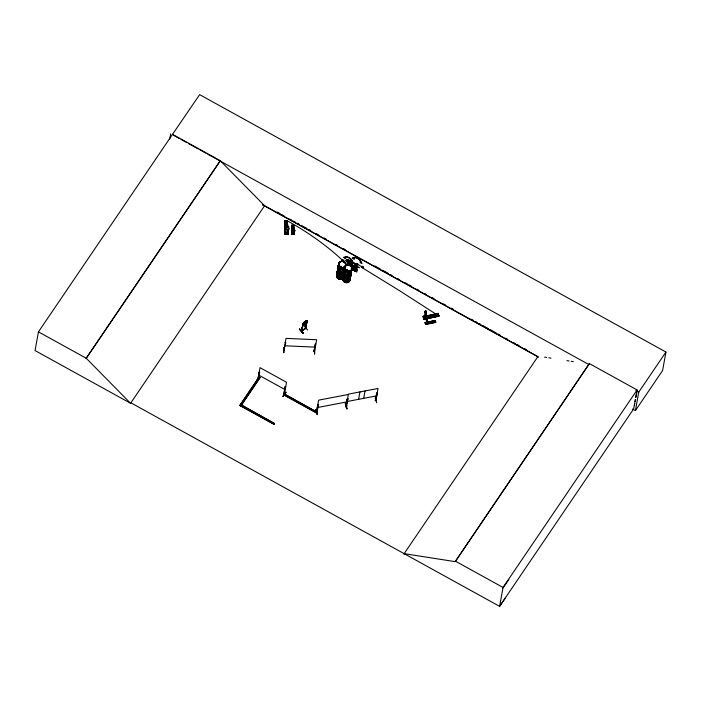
<?xml version="1.0" encoding="UTF-8"?>
<svg xmlns="http://www.w3.org/2000/svg" width="701" height="701" viewBox="0 0 701 701"><rect width="100%" height="100%" fill="white"/><g stroke="black" fill="none" stroke-linecap="round" stroke-linejoin="round"><path stroke-width="1.05" d="M305.881 328.252L301.421 331.214L303.253 323.564M306.267 323.091L305.513 328.532L301.824 330.548M305.259 328.41L305.802 327.814M425.463 323.1C426.374 322.399 425.779 323.827 425.463 322.662L425.63 322.942M257.854 379.259L258.205 379.951L257.758 379.705L259.204 372.152L259.65 372.397L258.257 379.977L257.705 379.679M257.758 379.434L258.362 379.802M284.413 394.181L283.809 393.796M284.466 393.944L283.791 393.866M424.631 317.176L423.825 316.922M347.819 263.856L347.433 263.445L355.53 268.22M355.512 266.503L356.02 264.408L355.372 266.687M355.801 267.204L347.722 262.437M355.74 268.369L356.143 268.649L355.705 268.413L356.45 264.286L348.274 259.826L356.406 264.496L356.047 265.372M362.654 267.948L363.363 266.713L362.671 267.975L399.404 290.591L435.61 313.917L436.399 316.475L435.61 313.917M424.271 316.913L423.746 318.184L423.649 316.624L423.895 317.378M425.971 323.03L425.56 322.644L425.454 323.179M285.929 229.472L285.684 233.144L287.594 233.144L288.637 229.472A1.919 0.92 -3 0 0 288.505 228.018L288.689 227.019A0.964 0.464 -3 0 0 287.813 226.554A0.964 0.464 -3 0 0 286.77 227.01L286.595 228.018A1.919 0.92 -3 0 0 285.929 229.472L285.938 229.577M292.501 233.582L292.668 231.207A1.279 0.613 -3 0 1 293.114 230.235L293.106 230.165A1.279 0.613 -3 0 0 292.668 231.137L292.501 233.512L293.78 233.591L294.473 231.137A1.279 0.613 -3 0 0 294.385 230.165L294.385 230.235A1.279 0.613 -3 0 1 294.473 231.207L294.473 231.137M423.649 316.992L423.895 317.229M424.841 311.831L424.929 311.358M424.981 311.516L424.902 312.672L424.964 312.199M425.954 314.136L426.094 311.603M425.936 314.81L426.12 312.024M426.077 314.495L425.016 318.193L424.482 316.554M426.357 319.253L426.304 323.722L427.075 320.979M427.119 319.595L426.97 320.699M285.596 226.195L285.903 225.634M292.501 228.71L292.895 229.271M432.061 315.432L432.938 315.652L432.859 316.326M425.016 312.646L424.368 316.58L424.902 318.219L425.989 314.977M355.425 268.763C355.477 267.764 355.661 265.144 356.765 264.934L348.125 260.22L356.835 265.066M356.082 265.329L356.818 265.144L356.397 265.556M356.073 268.676L356.765 264.934M341.326 266.546L340.949 267.037M343.919 262.244L343.341 262.428L343.805 262.139M346.899 269.719L346.671 270.288M346.662 269.894L347.293 270.472M347.416 269.771L347.328 270.332L346.793 270.043M349.729 265.767L350.079 266.143L350.149 265.644M38.45 331.862L35.05 350.561L130.579 403.294L264.584 205.744L220.254 160.695L172.516 134.347L38.45 331.862L86.179 358.211L130.517 403.259L130.833 402.795L499.603 606.356L505.5 597.804M169.738 139.026L170.667 133.935M172.516 134.347L199.636 94.644L665.95 352.042L662.585 370.557L635.404 410.602L632.53 409.016M274.45 423.518L241.363 404.994L274.45 423.518L273.889 424.342L239.795 405.52L259.046 376.989L259.966 377.751L240.758 406.054L260.01 377.524M284.51 220.561L287.375 220.561L284.51 220.561L285.395 234.458M284.702 224.267L287.568 224.267M256.347 381.572L258.362 378.163M284.834 226.887L286.744 226.887M257.942 379.539L260.018 367.657L286.525 382.282L284.317 394.365M258.178 379.96L259.65 372.397M259.046 376.989L259.966 377.751M285.123 232.942L285.438 232.46L285.438 234.239L288.155 233.854L287.822 234.449M285.438 232.46L285.438 234.239M286.35 233.302L286.21 234.239L286.35 233.302C287.971 232.495 286.683 235.457 287.226 233.31M287.787 232.855L288.085 232.469L287.997 232.951M291.931 229.411L293.85 229.42L293.631 225.196L291.677 225.293L292.194 234.423L292.685 234.458L291.546 225.328L292.063 234.458L292.08 225.258L292.527 231.418M291.8 226.738L293.701 226.8M291.844 227.659L293.763 227.667M291.888 228.482L293.789 228.552M292.133 233.451L294.043 233.451M293.395 230.401L293.079 225.328L293.631 225.196M292.063 234.458L294.218 234.458L294.07 231.409M293.114 230.235L293.456 229.28M293.439 234.318L293.535 233.696L292.852 234.23L293.535 233.775M294.385 230.235L294.359 229.28M283.791 347.67L283.817 352.717L283.721 347.643M283.826 350.307L286.034 338.381L316.668 339.731L314.442 351.683L314.092 351.148M283.931 350.342L285.728 342.728L285.211 342.701L285.728 342.728M284.448 350.307L284.475 349.834L283.87 350.281L284.378 349.808M273.889 424.342L274.494 423.281M283.213 396.556L286.043 392.28L282.967 396.267M285.158 386.689L283.835 394.164L285.254 386.54L285.71 386.786L285.254 386.54M283.712 394.917L284.466 393.918L283.712 394.917L316.843 413.204L317.404 412.381L284.317 393.866L284.238 394.374M303.191 333.028L299.572 328.953L303.183 333.028M303.086 323.363L301.29 331.074L305.855 328.033M301.921 330.907L301.833 330.469M301.859 330.986L303.209 323.503L301.421 331.214L301.789 330.504M304.068 326.053L307.686 330.127M306.836 321.067L305.452 328.524L307.213 320.892M305.82 328.322L307.231 320.804L305.96 320.637M307.056 322.022L305.338 324.186L303.813 325.176L302.543 325.01L303.848 325.22L307.056 322.022C309.605 317.167 296.269 330.118 305.995 320.681M313.943 351.639L315.327 344.033L315.853 344.06L315.336 344.209L313.943 351.639L314.486 351.438M314.609 349.002L314.635 353.926M315.652 409.691L317.159 414.624L315.345 409.752M316.563 412.267C317.939 402.505 319.016 401.743 316.948 412.197L316.458 412.267L318.605 400.157L348.213 394.497M318.28 404.556L317.001 412.179M316.843 413.204L317.448 412.153M347.67 265.46L346.057 264.408L347.714 265.381M347.013 265.337L347.319 263.646M347.118 265.188L347.451 263.427L355.573 267.966L347.381 263.751M347.617 264.829A3.593 3.128 10.3 0 1 351.981 268.869A3.593 3.128 10.3 0 1 345.996 270.008A3.593 3.128 10.3 0 1 347.617 264.829A3.601 3.137 10.3 0 1 351.99 268.869A3.601 3.137 10.3 0 1 345.996 270.016A3.601 3.137 10.3 0 1 347.608 264.82L347.521 263.97L348.02 264.584M347.67 263.155L348.896 263.83L347.591 263.269L347.827 262.288L355.819 267.212M348.187 260.316L348.274 259.826M347.363 265.53L347.81 263.891M348.02 264.426L347.801 264.952M348.818 263.953L348.896 263.523M347.749 262.726L350.001 264.058L352.27 264.295L352.472 263.304L350.544 261.219M349.983 264.014L352.305 264.242L352.472 263.304M351.849 269.333L356.809 272.084M354.706 265.206L359.718 267.817M355.127 270.437L351.359 268.834M355.626 268.43L356.327 264.435M356.467 264.04L356.616 263.497L357.852 264.172L357.694 264.715L356.467 264.04L356.616 263.497M356.423 265.513L355.766 269.026L356.686 265.057M356.678 270.533C353.917 266.573 351.008 269.096 356.713 270.49M357.098 270.034L356.949 271.042L354.662 270.761M345.663 406.676L346.89 399.088L347.389 398.992L345.567 406.703L346.154 406.554L348.406 394.128L378.014 388.459L375.867 400.595L375.482 400.376M347.643 398.799C348.52 397.187 345.917 406.098 346.145 406.3M345.514 406.466L346.855 405.651M348.09 398.527L346.364 406.212M346.951 408.788L345.47 403.504L346.916 408.779M358.623 399.316L359.964 391.912M363.705 398.343L365.055 390.939M375.184 397.975L376.77 402.873M375.473 400.648L375.368 400.166L376.016 400.253M375.35 400.648L376.7 393.059L377.199 392.963L375.92 400.578M424.797 316.449L424.806 315.871L423.29 316.195L423.281 316.773L438.143 313.373L423.124 316.668M423.965 318.85L425.551 318.131L425.525 318.806L424.806 315.871M425.279 311.559L425.656 310.412L425.139 311.367M438.143 313.373L438.931 315.976L424 319.183L424.035 318.464M425.227 322.758L435.216 320.9M425.673 324.142L435.671 322.136L435.128 320.497L425.104 322.653L425.288 323.205L435.251 321.076L435.128 320.497M426.751 318.596L426.55 319.279L426.935 318.701M426.988 320.357L426.953 318.999M431.22 314.951L432.044 317.316M430.519 321.549L431.062 323.117M432.421 321.137L432.973 322.714M434.077 314.337L434.9 316.703M433.437 320.918L433.989 322.495M425.621 324.177L435.671 322.136M635.772 397.292L637.104 389.949L589.375 363.6L455.212 561.65L404.144 553.659M637.104 389.949L503.038 587.456L499.603 606.356L633.678 408.841L635.395 399.395M589.375 363.6L455.825 560.747M634.335 405.616L634.712 403.583M635.08 401.542L635.448 399.5M635.825 397.458L636.937 391.342M635.404 410.602L638.769 392.096L665.95 352.042M361.83 266.853L356.537 263.611M355.88 266.906L346.022 260.825C345.996 258.31 350.369 261.71 351.052 262.761L350.938 263.374L349.58 263.296M361.944 266.932C362.864 264.636 360.787 268.772 361.988 266.634M293.184 229.218L293.237 228.71M286.919 233.249C286.253 233.38 287.305 232.18 286.586 233.687M286.867 233.713L286.683 233.643M293.044 233.407L293.377 233.897M293.114 233.792L293.237 233.302L293.071 233.915M347.433 269.648L347.337 270.235M305.443 321.216L304.216 323.38L305.671 322.39L305.408 321.163M342.298 260.071C341.536 262.025 343.621 258.24 342.298 260.071A285.815 241.67 -1.5 0 0 287.121 220.736L287.874 227.08M316.379 412.074L317.097 411.855L316.449 412.039M346.101 406.361L345.602 406.668M346.241 405.774L346.855 406.089M375.298 400.473L375.955 400.262M375.412 400.175L375.911 400.35M259.195 377.313L256.268 381.677L258.932 377.313M282.941 396.424L285.842 392.025M86.179 358.211L220.254 160.695M86.118 358.553L220.184 161.037M239.795 405.52L258.406 378.102M348.441 260.053L346.136 259.869M347.924 262.875L345.996 260.763L347.95 262.831M347.249 264.654L347.933 263.699M347.81 264.838L348.073 264.277L347.389 264.4M352.629 269.578L351.324 268.211M356.213 264.627L356.634 265.364M357.852 264.172L357.694 264.715M355.766 268.124L356.853 266.371M357.738 266.871L354.855 271.112L357.747 266.879M357.063 270.087L355.223 267.966L357.116 270.095L353.506 267.616L352.147 267.537L353.173 269.438L356.897 270.998M403.829 554.123L537.895 356.607L262.673 204.692L264.584 205.744M502.941 587.999L508.838 579.447M286.919 232.89L286.797 233.538M285.771 225.722L285.693 226.476M431.089 321.812L431.01 322.451M346.925 408.578L345.181 403.697M340.362 266.284L341.001 266.24M341.045 266.783L340.625 266.757M306.872 321.119L307.047 320.707M314.039 351.166L313.987 351.613M299.309 329.251L302.937 333.308M303.104 333.203L299.52 329.084M357.703 264.584L356.546 263.918M347.275 263.9L348.082 264.522M286.578 226.686L286.674 225.722M432.079 315.354L432.088 316.405M293.351 229.411L294.508 229.499M285.403 234.449L284.957 234.449L284.492 220.657L285.176 230.243M284.808 220.762L285.254 220.762L284.816 220.771L285.368 230.252M286.551 220.762L287.007 220.754M285.587 234.458L285.307 221.814M287.261 234.449L287.717 234.441M316.449 411.759L317.045 411.68M345.558 406.194L346.092 406.124M346.417 405.967L346.837 405.853M431.798 315.976L432.745 316.335M431.08 321.864L431.667 322.013M286.779 233.31L286.551 232.969M284.238 394.339L284.028 393.682M424.867 316.063L423.29 316.195M423.229 316.975L437.1 314.004M437.152 314.162L423.395 317.457L423.194 316.677L424.052 319.437M423.334 317.185L438.283 313.952L425.516 317.001L437.231 314.434M438.808 315.695L423.772 318.569L438.703 315.389L438.984 316.23L424.052 319.428M423.947 319.121L438.94 316.002M425.174 322.863L435.119 320.611L435.663 322.197M425.253 323.038L435.225 320.874M425.726 324.502L435.698 322.399L435.505 321.82L425.551 323.976L425.726 324.519L425.551 323.958L435.566 321.873L435.689 322.381M317.833 404.827L318.333 404.731M377.252 393.13L376.7 393.059M285.009 220.71L285.745 234.397M291.818 225.336L291.704 225.284M293.22 225.284L293.728 225.328L293.956 229.385M285.947 234.458L285.237 221.823M287.866 234.458L287.778 232.346M288.023 234.397L287.787 229.069M288.225 234.458L287.997 229.183M347.065 401.533L376.674 395.863M317.255 407.561L346.864 401.901M283.975 349.817L284.387 350.307M286.034 225.652L286.656 225.801M286.437 226.66L285.947 226.607M431.43 322.504L430.949 322.32M340.94 266.967L340.292 266.503M285.675 233.039L287.594 233.144M286.358 233.424L287.235 233.433M285.509 233.854L285.202 234.336L288.269 234.449M286.21 234.116L287.086 234.116M292.177 234.379L294.227 234.449L293.982 232.355M284.685 345.786L315.327 347.135M544.598 357.142L546.719 357.475M548.848 357.808L550.977 358.141M566.934 360.638L569.063 360.971M571.192 361.304L573.322 361.637M287.121 220.762L287.454 226.029L287.112 220.762M284.51 220.71L285.36 234.467M292.545 234.414L292.08 225.258M314.591 348.87L314.574 354.075M432.561 315.31L433.034 315.932M259.098 372.301L259.554 372.546M173.41 135.223L179.141 138.377M181.051 139.438L186.773 142.601M188.683 143.652L198.234 148.919M200.144 149.97L205.866 153.133M207.776 154.194L588.963 364.599M635.895 390.51L638.769 392.096M277.324 212.14L280.19 213.717M282.1 214.778L284.01 215.829M289.741 218.992L291.66 220.053M293.57 221.104L295.48 222.164M297.39 223.216L299.301 224.267M301.211 225.328L306.95 228.491M308.861 229.542L310.771 230.603M316.501 233.766L318.412 234.817M324.151 237.99L326.061 239.041M335.613 244.316L337.523 245.368M343.262 248.54L345.172 249.591M374.798 265.942L380.529 269.105M382.439 270.165L388.179 273.329M390.089 274.38L391.999 275.44M397.73 278.604L399.64 279.655M405.38 282.827L407.29 283.879M409.2 284.93L411.11 285.99M416.841 289.154L418.76 290.205M424.491 293.377L426.401 294.429M432.131 297.592L434.042 298.652M443.602 303.927L445.512 304.979M451.251 308.142L453.161 309.202M471.317 319.218L473.228 320.278M475.138 321.33L477.048 322.39M478.958 323.441L480.868 324.493M482.787 325.553L488.518 328.716M490.428 329.768L496.159 332.94M498.069 333.991L499.988 335.043M505.719 338.215L507.629 339.266M513.36 342.43L515.279 343.49M517.189 344.541L519.099 345.593M524.83 348.765L526.74 349.817M262.796 204.929L538.657 357.203M348.686 263.041L355.924 267.063M351.403 268.588L355.03 270.586M351.464 268.693L355.083 270.691M258.678 375.061L285.176 389.686M285.219 394.619L317.404 412.381M283.756 394.689L316.887 412.977M239.838 405.283L273.933 424.105M455.308 561.107L503.038 587.456M344.349 271.979L344.357 271.997A3.601 3.146 10.3 0 0 347.013 276.755A3.593 3.128 10.3 0 0 350.929 273.066A3.601 3.137 10.3 0 1 347.004 276.816A3.593 3.128 10.3 0 1 344.384 272.014A3.601 3.137 10.3 0 0 347.004 276.816A3.601 3.146 10.3 0 0 350.956 272.978A3.575 3.119 10.3 0 1 347.03 276.676A3.575 3.119 10.3 0 1 344.419 271.9M316.484 411.969L317.08 411.925M438.213 313.934L438.037 313.391M435.111 320.576L435.242 321.067M423.851 318.736L438.712 315.415M425.104 322.644L425.709 324.335M302.683 323.634L304.506 321.715L303.41 324.239L305.233 323.617L306.319 322.267L305.969 320.725M425.595 310.473L425.998 311.113M426.778 323.792L426.182 322.478M426.024 322.618L426.383 323.704L427.049 320.681M423.632 317.404L423.877 318.158M345.4 403.846L346.881 408.937M425.814 310.911L426.006 311.857M293.386 225.319L293.71 229.385M293.824 232.425L293.973 234.458M293.246 225.249L293.544 229.385M288.689 227.019L288.689 227.124A0.964 0.464 -3 0 0 287.822 226.66A0.964 0.464 -3 0 0 286.779 227.115L286.77 227.01M287.375 220.561L287.699 227.019M286.989 221.814L287.208 226.029M286.797 220.649L287.147 227.019M286.604 221.814L287.007 228.132M351.341 271.103A3.645 3.181 10.3 0 1 347.345 274.923A3.645 3.181 10.3 0 1 344.682 270.043M351.709 269.061A3.645 3.181 10.3 0 1 347.722 272.882A3.645 3.181 10.3 0 1 345.058 268.001A3.645 3.181 10.3 0 1 340.011 269.018A3.645 3.181 10.3 0 1 338.688 264.601M350.263 277.035A3.645 3.181 10.3 0 1 346.268 280.847A3.645 3.181 10.3 0 1 343.604 275.975M343.315 277.824A3.601 3.137 10.3 0 0 345.943 282.634A3.601 3.137 10.3 0 0 349.878 278.875A3.593 3.128 10.3 0 1 346.408 282.687A3.593 3.128 10.3 0 1 342.964 278.577M349.878 278.761A3.575 3.119 10.3 0 1 346.434 282.547A3.575 3.119 10.3 0 1 342.999 278.463M350.886 273.241A3.575 3.119 10.3 0 1 346.969 276.983A3.575 3.119 10.3 0 1 344.357 272.198M350.631 274.994A3.645 3.181 10.3 0 1 347.118 278.858A3.645 3.181 10.3 0 1 343.613 274.687M350.281 276.93A3.645 3.181 10.3 0 1 346.285 280.742A3.645 3.181 10.3 0 1 343.63 275.87M343.709 274.477A3.593 3.128 10.3 0 0 347.153 278.586A3.593 3.128 10.3 0 0 350.614 274.774A3.601 3.137 10.3 0 1 346.233 278.437A3.601 3.137 10.3 0 1 344.629 273.101A3.593 3.128 10.3 0 0 344.068 273.732M344.533 270.2A3.593 3.128 10.3 0 1 339.643 271.138A3.593 3.128 10.3 0 1 338.346 266.792A3.601 3.137 10.3 0 0 339.643 271.147A3.601 3.137 10.3 0 0 344.533 270.209M344.603 270.113A3.645 3.181 10.3 0 1 339.635 271.059A3.645 3.181 10.3 0 1 338.311 266.643M338.057 268.387A3.593 3.128 10.3 0 0 339.775 272.934A3.601 3.146 10.3 0 0 344.603 271.112A3.593 3.128 10.3 0 1 339.775 272.934A3.601 3.146 10.3 0 1 338.031 268.43L338.013 268.492A3.593 3.128 10.3 0 0 339.748 273.048A3.601 3.137 10.3 0 0 344.585 271.199A3.593 3.128 10.3 0 1 339.748 273.048A3.601 3.137 10.3 0 1 338.022 268.518M344.62 270.008A3.645 3.181 10.3 0 1 339.652 270.954A3.645 3.181 10.3 0 1 338.338 266.538M345.356 267.212A3.645 3.181 10.3 0 1 340.449 269.114A3.645 3.181 10.3 0 1 338.706 264.496M345.33 265.451A3.601 3.137 10.3 0 1 345.453 266.266A3.593 3.128 10.3 0 0 345.33 265.451A3.645 3.181 10.3 0 1 345.479 266.389M336.804 274.161A3.593 3.128 10.3 0 0 339.45 277.316A3.593 3.128 10.3 0 0 343.472 276.028A3.601 3.137 10.3 0 1 338.583 276.965A3.601 3.137 10.3 0 1 337.277 272.61A3.593 3.128 10.3 0 0 336.927 273.355M336.971 274.319A3.601 3.137 10.3 0 0 338.268 278.683A3.601 3.137 10.3 0 0 343.166 277.745A3.593 3.128 10.3 0 1 338.276 278.674A3.593 3.128 10.3 0 1 336.971 274.319A3.575 3.119 10.3 0 0 338.303 278.551A3.575 3.119 10.3 0 0 343.166 277.614A3.601 3.146 10.3 0 1 338.276 278.612A3.601 3.146 10.3 0 1 336.971 274.249M344.173 272.093A3.575 3.119 10.3 0 1 339.302 273.031A3.575 3.119 10.3 0 1 338.013 268.693M343.332 274.529A3.645 3.181 10.3 0 1 338.197 274.301A3.645 3.181 10.3 0 1 338.206 269.789M343.928 275.081A3.645 3.181 10.3 0 1 339.021 276.983A3.645 3.181 10.3 0 1 337.277 272.365M338.285 269.596A3.601 3.137 10.3 0 0 339.012 274.582A3.601 3.137 10.3 0 0 344.27 272.899A3.593 3.128 10.3 0 1 339.88 274.932A3.593 3.128 10.3 0 1 337.356 270.972M337.716 270.227A3.593 3.128 10.3 0 1 338.285 269.605M343.166 261.245L343.867 260.08L343.166 261.245M284.58 221.945L287.445 221.954L284.58 221.945M284.624 222.874L287.498 222.883L284.624 222.874M284.755 225.494L287.629 225.503L284.755 225.494M291.765 226.116L293.684 226.125L291.765 226.116M346.399 260.378C349.659 264.4 351.657 261.745 346.434 260.325M354.61 270.858L357.501 266.617L354.636 270.875M431.536 321.268L432.061 322.968L431.536 321.268M432.754 314.53L433.542 317.08L432.754 314.53M434.121 320.707L434.646 322.416L434.121 320.707M436.627 313.706L437.415 316.256L436.627 313.706M353.12 266.809L350.815 266.617L353.129 266.844M345.698 258.283L344.594 258.266L343.692 257.179L344.384 257.556A4.846 2.208 34.2 0 1 348.984 257.53A4.846 2.208 34.2 0 1 352.734 262.165L353.427 262.551L352.252 262.498L351.28 261.368L351.972 261.745A4.048 1.849 34.2 0 0 348.844 257.88A4.048 1.849 34.2 0 0 345.006 257.898L345.698 258.283M354.391 258.949L353.286 258.932L352.384 257.837L353.076 258.222A4.846 2.208 34.2 0 1 357.676 258.187A4.846 2.208 34.2 0 1 361.427 262.831L362.119 263.208L360.945 263.155L359.981 262.025L360.665 262.411A4.048 1.849 34.2 0 0 357.536 258.538A4.048 1.849 34.2 0 0 353.698 258.564L354.391 258.949M347.784 275.142A3.593 3.128 10.3 0 0 350.886 270.568A3.601 3.137 10.3 0 1 347.784 275.151A3.601 3.137 10.3 0 1 344.69 270.288A3.593 3.128 10.3 0 0 347.784 275.142M348.406 270.709A3.601 3.137 10.3 0 0 346.557 270.63A3.593 3.128 10.3 0 1 348.406 270.726M348.423 270.612A3.575 3.119 10.3 0 0 346.583 270.533A3.601 3.146 10.3 0 1 348.423 270.639M345.979 270.183A3.575 3.119 10.3 0 0 351.937 269.035A3.575 3.119 10.3 0 0 347.582 265.013A3.575 3.119 10.3 0 0 345.979 270.183M347.687 273.057A3.601 3.137 10.3 0 0 351.622 269.298A3.593 3.128 10.3 0 1 347.687 273.057A3.601 3.137 10.3 0 1 345.058 268.246A3.593 3.128 10.3 0 0 347.687 273.057M347.845 274.801A3.593 3.128 10.3 0 0 351.306 270.998A3.601 3.137 10.3 0 1 347.845 274.81A3.601 3.137 10.3 0 1 344.393 270.691A3.593 3.128 10.3 0 0 347.845 274.801M347.749 272.715A3.593 3.128 10.3 0 0 351.674 268.956A3.601 3.137 10.3 0 1 347.749 272.715A3.601 3.137 10.3 0 1 345.12 267.905A3.593 3.128 10.3 0 0 347.749 272.715M346.259 280.917A3.593 3.128 10.3 0 0 350.185 277.167A3.601 3.137 10.3 0 1 346.25 280.926A3.601 3.137 10.3 0 1 343.63 276.115A3.593 3.128 10.3 0 0 346.259 280.917M346.32 280.575A3.593 3.128 10.3 0 0 350.246 276.825A3.601 3.137 10.3 0 1 346.32 280.584A3.601 3.137 10.3 0 1 343.692 275.773A3.593 3.128 10.3 0 0 346.32 280.575M346.627 278.875A3.593 3.128 10.3 0 0 350.553 275.125A3.601 3.137 10.3 0 1 346.627 278.884A3.601 3.137 10.3 0 1 343.998 274.073A3.593 3.128 10.3 0 0 346.627 278.875M339.748 273.057A3.601 3.137 10.3 0 0 344.585 271.173A3.593 3.128 10.3 0 1 339.748 273.066A3.593 3.128 10.3 0 1 338.031 268.509A3.601 3.137 10.3 0 0 339.748 273.057M339.652 266.503A3.593 3.128 10.3 0 0 345.637 265.364A3.593 3.128 10.3 0 0 341.264 261.324A3.601 3.137 10.3 0 0 339.643 266.52A3.601 3.137 10.3 0 0 345.637 265.372A3.601 3.137 10.3 0 0 341.256 261.324A3.593 3.128 10.3 0 0 339.652 266.503M339.626 266.678A3.575 3.119 10.3 0 0 345.584 265.53A3.575 3.119 10.3 0 0 341.238 261.508A3.575 3.119 10.3 0 0 339.626 266.678M339.626 266.59A3.601 3.146 10.3 0 0 345.637 265.442A3.601 3.146 10.3 0 0 341.247 261.385A3.601 3.146 10.3 0 0 339.626 266.59M340.125 270.998A3.593 3.128 10.3 0 0 344.953 269.123A3.601 3.137 10.3 0 1 340.125 271.007A3.601 3.137 10.3 0 1 338.399 266.441A3.593 3.128 10.3 0 0 340.125 270.998M340.011 269.096A3.593 3.128 10.3 0 0 344.901 268.159A3.601 3.137 10.3 0 1 340.011 269.105A3.601 3.137 10.3 0 1 338.706 264.741A3.593 3.128 10.3 0 0 340.011 269.096M340.493 268.956A3.593 3.128 10.3 0 0 345.321 267.081A3.601 3.137 10.3 0 1 340.493 268.956A3.601 3.137 10.3 0 1 338.767 264.4A3.593 3.128 10.3 0 0 340.493 268.956M339.065 276.816A3.593 3.128 10.3 0 0 343.893 274.941A3.601 3.137 10.3 0 1 339.065 276.825A3.601 3.137 10.3 0 1 337.339 272.268A3.593 3.128 10.3 0 0 339.065 276.816M338.565 274.678A3.593 3.128 10.3 0 0 343.271 274.608A3.601 3.137 10.3 0 1 338.565 274.678A3.601 3.137 10.3 0 1 337.654 270.568A3.593 3.128 10.3 0 0 338.565 274.678"/></g></svg>
